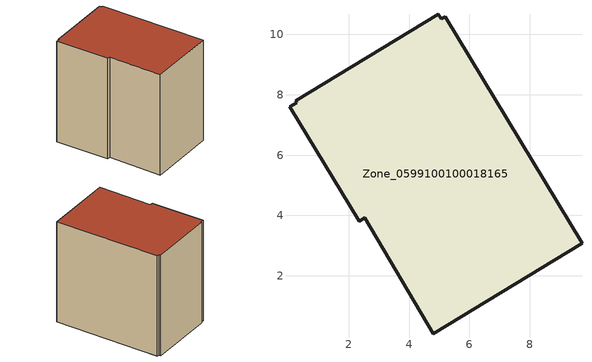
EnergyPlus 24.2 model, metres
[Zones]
Zone_0599100100018165
 floor ground (C_G): 2.53,3.92 2.35,3.81 0.04,7.6 0.27,7.74 0.24,7.8 4.98,10.67 5.07,10.52 5.2,10.59 9.74,3.08 4.8,0.08 z0
 wall outside (C_F): 2.35,3.81 2.53,3.92 4.8,0.08 9.74,3.08 5.2,10.59 5.07,10.52 4.98,10.67 0.24,7.8 0.27,7.74 0.04,7.6 2.35,3.81 z0:8.62
 roof outside (C_R): 5.07,10.52 4.98,10.67 0.24,7.8 0.27,7.74 0.04,7.6 2.35,3.81 2.53,3.92 4.8,0.08 9.74,3.08 5.2,10.59 z8.62
[BUILDING]
Pand.0599100100018165: North Axis=0; Terrain=City; Loads Convergence Tolerance Value=0.04; Temperature Convergence Tolerance Value=0.4; Solar Distribution=FullExterior; Maximum Number of Warmup Days=25; Minimum Number of Warmup Days=1
[Site:Location]
Rotterdam.The.Hague.AP_ZH_NLD Design_Conditions: Latitude=51.96; Longitude=4.45; Time Zone=1; Elevation=-4.5
[SITE:GROUNDTEMPERATURE:BUILDINGSURFACE]
18, 18, 18, 18, 18, 18, 18, 18, 18, 18, 18, 18
[MATERIAL] Thermal Absorptance=0.9; Solar Absorptance=0.7; Visible Absorptance=0.7
Name | Roughness | Thickness | Conductivity | Density | Specific Heat
G.TC.2015-2018 | MediumSmooth | 0.15 | 0.0428571 | 540 | 1210
F.TC.2015-2018 | Rough | 0.3 | 0.0666667 | 1920 | 840
R.TC.2015-2018 | MediumRough | 0.2 | 0.0333333 | 1500 | 1000
[CONSTRUCTION]
C_G: G.TC.2015-2018
C_F: F.TC.2015-2018
C_R: R.TC.2015-2018
[ZONE]
Zone_0599100100018165: Type=1; Multiplier=1; Ceiling Height=Autocalculate; Volume=Autocalculate; Floor Area=autocalculate; Part of Total Floor Area=Yes
[ZONEINFILTRATION:DESIGNFLOWRATE]
Infil_Zone_0599100100018165: Zone or ZoneList or Space or SpaceList=Zone_0599100100018165; Schedule=AlwaysOn; Design Flow Rate Calculation Method=Flow/Area; Flow Rate per Floor Area=0.0015; Constant Term Coefficient=1; Temperature Term Coefficient=0; Velocity Term Coefficient=0; Velocity Squared Term Coefficient=0
[HVACTEMPLATE:ZONE:IDEALLOADSAIRSYSTEM]
Zone_0599100100018165: Maximum Heating Supply Air Temperature=50; Minimum Cooling Supply Air Temperature=13; Maximum Heating Supply Air Humidity Ratio=0.0156; Minimum Cooling Supply Air Humidity Ratio=0.0077; Heating Limit=NoLimit; Cooling Limit=NoLimit; Dehumidification Control Type=ConstantSensibleHeatRatio; Cooling Sensible Heat Ratio=0.7; Dehumidification Setpoint=60; Humidification Control Type=None; Humidification Setpoint=30; Outdoor Air Method=None; Outdoor Air Flow Rate per Person=0.00944; Outdoor Air Flow Rate per Zone Floor Area=0; Outdoor Air Flow Rate per Zone=0; Demand Controlled Ventilation Type=None; Outdoor Air Economizer Type=NoEconomizer; Heat Recovery Type=None; Sensible Heat Recovery Effectiveness=0.7; Latent Heat Recovery Effectiveness=0.65
[ZONECONTROL:THERMOSTAT]
ThermostatControl_Zone_0599100100018165: Zone or ZoneList=Zone_0599100100018165; Control Type Schedule=DualSetpointControlType; Control 1=Thermostat_Zone_0599100100018165; Temperature Difference Between Cutout And Setpoint=0
[THERMOSTATSETPOINT:DUALSETPOINT]
Thermostat_Zone_0599100100018165: Heating Setpoint Temperature Schedule=HeatingSetpoint_Zone_0599100100018165; Cooling Setpoint Temperature Schedule=CoolingSetpoint_Zone_0599100100018165
[SCHEDULE:COMPACT]
HeatingSetpoint_Zone_0599100100018165: Through: 12/31, For: AllDays, Until: 24:00, 21
CoolingSetpoint_Zone_0599100100018165: Through: 12/31, For: AllDays, Until: 24:00, 24
DualSetpointControlType: Through: 12/31, For: AllDays, Until: 24:00, 4
AlwaysOn: Through: 12/31, For: AllDays, Until: 24:00, 1
